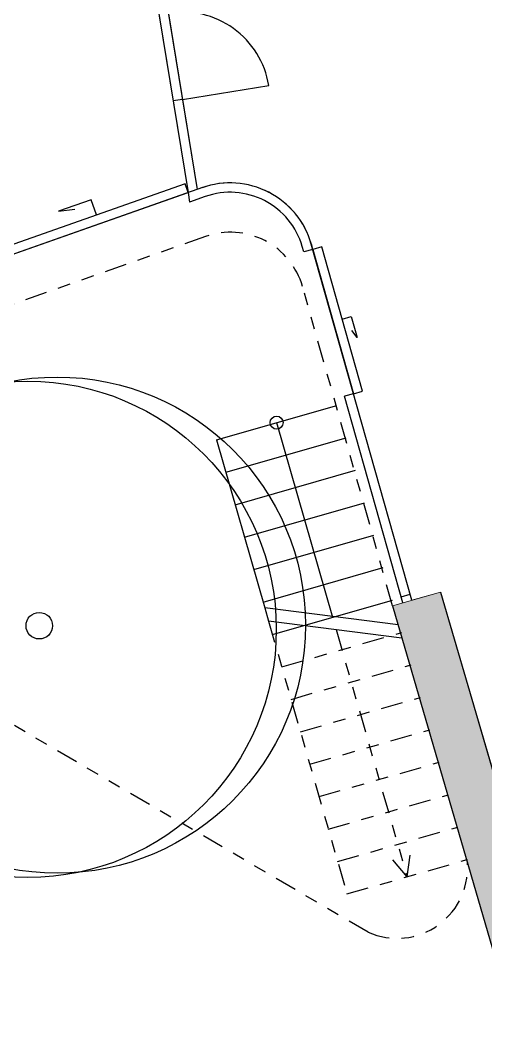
# Model space of a CAD drawing. Header units: metres. Extents: x -442 to 316, y -503 to 125.
# Drawn here: x -26.54 to -22.82, y -82.68 to -74.63 of the extents above; entities that cross this region are included whole.
import ezdxf

# ---------------------------------------------------------------- set-up
doc = ezdxf.new("R2010")
doc.units = ezdxf.units.M
doc.linetypes.add('DIVIDE', pattern=[1.25, 0.5, -0.25, 0, -0.25, 0, -0.25])
doc.layers.add('FLOATING-WINDOWS', color=2, linetype='Continuous', plot=False)
for name, color, linetype in [('nove zdivo akce', 3, 'Continuous'), ('SRAFA', 251, 'Continuous'), ('stávající stromy', 86, 'Continuous'), ('ZDIVO', 1, 'Continuous')]:
    doc.layers.add(name, color=color, linetype=linetype)
doc.layers.add('Standard', color=7, linetype='Continuous', lineweight=25)

msp = doc.modelspace()

# ---------------------------------------------------------------- hatches: boundary and pattern name
at = {"layer": 'SRAFA', "linetype": 'Continuous', "lineweight": 0}
msp.add_hatch(color=256, dxfattribs=at).paths.add_polyline_path([(-23.53234, -70.084794), (-23.53234, -70.484794), (-25.180584, -70.484794), (-25.180584, -70.584794), (-23.53234, -70.584794), (-23.53234, -71.184794), (-23.53234, -72.864794), (-24.13234, -72.864794), (-24.13234, -73.164794), (-18.63234, -73.164794), (-18.63234, -82.279256), (-22.28234, -82.279256), (-23.176403, -79.208141), (-23.560907, -79.3184), (-22.583758, -82.679256), (-18.23234, -82.679256), (-18.23234, -72.864794), (-23.23234, -72.864794), (-23.23234, -70.084794)])

# ---------------------------------------------------------------- linework, layer by layer
at = {"layer": 'FLOATING-WINDOWS', "linetype": 'Continuous', "lineweight": 0, "flags": 128}
msp.add_lwpolyline([(-32.81234, -72.364794), (-32.81234, -77.464794), (-29.321384, -77.464794), (-25.195187, -76.012021), (-25.660379, -73.164794), (-26.08826, -70.577206), (-27.59234, -70.577206), (-27.59234, -73.164794), (-29.09234, -73.164794), (-29.09234, -72.364794)], close=True, dxfattribs=at)
msp.add_lwpolyline([(-25.738807, -72.064599), (-23.53234, -72.064599), (-23.53234, -72.864794), (-24.13234, -72.864794), (-24.13234, -73.164794), (-18.63234, -73.164794), (-18.63234, -82.279256), (-22.28234, -82.279256), (-23.176403, -79.208141), (-23.406579, -79.273072), (-24.19839, -76.466149, 0.46797345), (-25.123326, -75.98672), (-25.584384, -73.164794), (-25.559053, -73.164794), (-25.738807, -72.064599)], format="xyb", close=True, dxfattribs=at)
at = {"layer": 'nove zdivo akce', "linetype": 'Continuous'}
for p, q in [((-25.660379, -73.164794), (-25.195187, -76.012021)), ((-25.584384, -73.164794), (-25.123326, -75.98672)), ((-25.240983, -75.266597), (-24.550143, -75.153724)), ((-25.240983, -75.266597), (-25.315001, -75.27869)), ((-25.071379, -75.96843), (-29.321384, -77.464794)), ((-25.195187, -76.012021), (-25.182922, -76.087086)), ((-25.058615, -76.04332), (-25.182922, -76.087086)), ((-25.97023, -76.069068), (-26.231762, -76.161149)), ((-25.927486, -76.190469), (-25.97023, -76.069068)), ((-26.231762, -76.161149), (-26.100015, -76.145176)), ((-24.270572, -76.486511), (-24.282614, -76.443825)), ((-23.406299, -79.274065), (-24.210521, -76.423145)), ((-24.19839, -76.466149), (-24.270572, -76.486511)), ((-23.963523, -77.023311), (-23.892155, -77.003178)), ((-23.892155, -77.003178), (-23.844397, -77.172474)), ((-23.844397, -77.172474), (-23.886475, -77.115628)), ((-23.872594, -77.621076), (-23.944776, -77.641438)), ((-23.478393, -79.294739), (-23.944776, -77.641438)), ((-23.492359, -79.246729), (-23.420165, -79.225728)), ((-23.516471, -79.471234), (-24.581876, -79.335272)), ((-24.581876, -79.335272), (-24.551859, -79.439914)), ((-23.486271, -79.575899), (-24.551859, -79.439914))]:
    msp.add_line(p, q, dxfattribs=at)
at = {"layer": 'nove zdivo akce', "linetype": 'DIVIDE', "ltscale": 0.35}
for p, q in [((-25.056224, -76.363094), (-28.964113, -77.739004)), ((-23.560907, -79.3184), (-24.280223, -76.763599)), ((-23.757127, -81.929516), (-29.067813, -78.822845)), ((-24.551859, -79.439914), (-23.925418, -81.623737)), ((-24.012429, -79.508753), (-23.445247, -81.485997)), ((-24.446557, -79.807005), (-23.486214, -79.531526)), ((-24.372109, -80.066538), (-23.411765, -79.791059)), ((-24.29766, -80.326071), (-23.337317, -80.050592)), ((-24.223212, -80.585605), (-23.262868, -80.310125)), ((-24.148764, -80.845138), (-23.18842, -80.569658)), ((-24.074315, -81.104671), (-23.113972, -80.829191)), ((-23.999867, -81.364204), (-23.039523, -81.088724)), ((-23.445247, -81.485997), (-23.41556, -81.270814)), ((-23.925418, -81.623737), (-22.965075, -81.348257)), ((-23.445247, -81.485997), (-23.584486, -81.319271))]:
    msp.add_line(p, q, dxfattribs=at)
at = {"layer": 'nove zdivo akce', "linetype": 'Continuous'}
for points in [[(-26.610052, -76.510174), (-25.195187, -76.012021), (-25.220054, -75.941393), (-26.634919, -76.439546)], [(-23.800625, -77.600774), (-24.126421, -76.445847), (-24.19839, -76.466149), (-23.872594, -77.621076)]]:
    msp.add_lwpolyline(points, close=True, dxfattribs=at)
for centre, radius, start, end in [((-25.240983, -75.266597), 0.7, 9.2792404, 99.2792404), ((-24.859354, -76.609266), 0.675, 16.0058142, 109.3964151), ((-24.859354, -76.609266), 0.6, 16.0058142, 109.3964151)]:
    msp.add_arc(centre, radius, start, end, dxfattribs=at)
at = {"layer": 'nove zdivo akce', "linetype": 'DIVIDE', "ltscale": 0.35}
for centre, radius, start, end in [((-24.856963, -76.92904), 0.6, 16.0058142, 109.3964151), ((-23.525801, -81.414458), 0.56462, 245.8138997, 6.7333461)]:
    msp.add_arc(centre, radius, start, end, dxfattribs=at)
at = {"layer": 'Standard', "color": 7, "linetype": 'ByBlock'}
for p, q in [((-24.967696, -77.990274), (-24.007353, -77.714794)), ((-24.487525, -77.852531), (-24.040834, -79.409732)), ((-24.893248, -78.249807), (-23.932904, -77.974327)), ((-24.967696, -77.990274), (-24.581876, -79.335272)), ((-24.818799, -78.50934), (-23.858456, -78.23386)), ((-24.744351, -78.768873), (-23.784007, -78.493393)), ((-24.669903, -79.028406), (-23.709559, -78.752926)), ((-24.595454, -79.287939), (-23.635111, -79.012459)), ((-24.521006, -79.547472), (-23.560662, -79.271993))]:
    msp.add_line(p, q, dxfattribs=at)
msp.add_circle((-24.487525, -77.852531), 0.052275, dxfattribs=at)
at = {"layer": 'stávající stromy', "linetype": 'Continuous'}
for centre, radius in [((-26.241949, -79.472798), 1.985167), ((-26.475356, -79.506157), 1.985167), ((-26.38479, -79.477168), 0.105953)]:
    msp.add_circle(centre, radius, dxfattribs=at)
at = {"layer": 'ZDIVO', "linetype": 'Continuous', "lineweight": 0}
msp.add_line((-23.560941, -79.31841), (-23.176403, -79.208141), dxfattribs=at)
at = {"layer": 'ZDIVO', "linetype": 'ByBlock'}
for p, q in [((-23.176403, -79.208141), (-22.28234, -82.279256)), ((-23.560907, -79.3184), (-22.583758, -82.679256))]:
    msp.add_line(p, q, dxfattribs=at)

doc.saveas('drawing.dxf')
